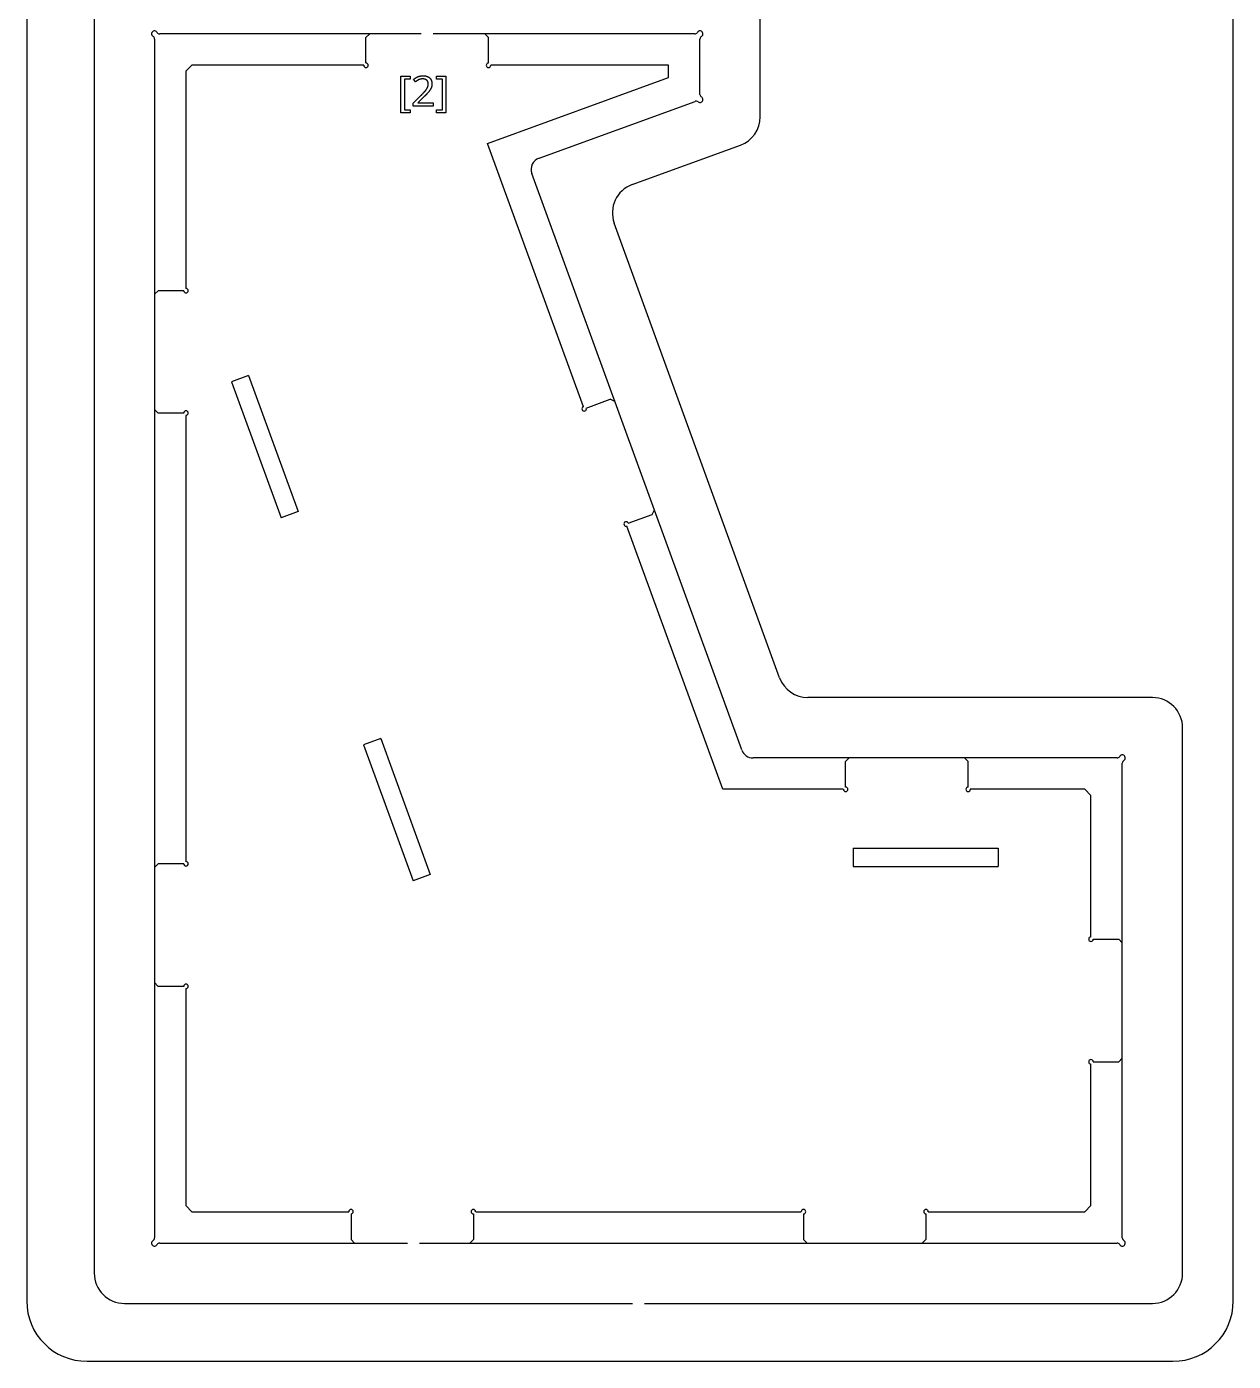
# Model space of a CAD drawing. Header units: millimetres. Extents: x 0 to 201, y 0 to 341.
# Drawn here: x 0 to 100, y 0 to 110.6 of the extents above; entities that cross this region are included whole.
import ezdxf

# ---------------------------------------------------------------- set-up
doc = ezdxf.new("R2010")
doc.units = ezdxf.units.MM
for name, color, linetype in [('Sketch', 7, 'CONTINUOUS'), ('Sketch002', 7, 'CONTINUOUS'), ('Sketch012', 7, 'CONTINUOUS')]:
    doc.layers.add(name, color=color, linetype=linetype)

msp = doc.modelspace()

# ---------------------------------------------------------------- linework, layer by layer
at = {"layer": 'Sketch'}
for p, q in [((0, 165), (0, 5)), ((100, 5), (100, 165)), ((5, 0), (95, 0))]:
    msp.add_line(p, q, dxfattribs=at)
for centre, start, end in [((5, 5), 180, -90), ((95, 5), -90, 0)]:
    msp.add_arc(centre, 5, start, end, dxfattribs=at)
at = {"layer": 'Sketch002'}
for p, q in [((5.6, 112.5), (5.6, 7.3)), ((60.8, 103.13), (60.8, 112.5)), ((10.6, 109.57), (10.6, 10.23)), ((32.7, 110), (11.03, 110)), ((28.43, 110), (28.12, 109.7)), ((28.12, 107.59), (28.12, 109.7)), ((55.37, 110), (33.7, 110)), ((38.27, 109.7), (37.98, 110)), ((38.27, 107.59), (38.27, 109.7)), ((55.8, 104.99), (55.8, 109.57)), ((13.7, 107.4), (13.2, 106.9)), ((27.94, 107.4), (13.7, 107.4)), ((53.2, 107.4), (38.46, 107.4)), ((53.2, 106.38), (53.2, 107.4)), ((13.2, 106.9), (13.2, 88.91)), ((38.2, 100.92), (53.2, 106.38)), ((42.47, 99.71), (55.39, 104.41)), ((46.14, 79.11), (38.2, 100.92)), ((50.19, 97.52), (59.16, 100.78)), ((59.26, 50.66), (41.87, 98.43)), ((62.4, 56.64), (48.69, 94.31)), ((10.9, 88.72), (10.6, 88.42)), ((13.01, 88.72), (10.9, 88.72)), ((18.39, 81.69), (16.98, 81.17)), ((16.98, 81.17), (21.08, 69.9)), ((18.39, 81.69), (22.5, 70.41)), ((46.38, 78.99), (48.37, 79.72)), ((48.75, 79.54), (48.37, 79.72)), ((10.6, 78.88), (10.9, 78.58)), ((13.01, 78.58), (10.9, 78.58)), ((13.2, 78.39), (13.2, 41.41)), ((22.5, 70.41), (21.08, 69.9)), ((49.85, 69.46), (51.84, 70.18)), ((51.84, 70.18), (52.02, 70.56)), ((57.68, 47.4), (49.74, 69.22)), ((93.3, 55), (64.75, 55)), ((95.8, 7.3), (95.8, 52.5)), ((29.34, 51.62), (27.92, 51.1)), ((27.92, 51.1), (32.02, 39.83)), ((29.34, 51.62), (33.44, 40.34)), ((90.37, 50), (60.2, 50)), ((68.17, 50), (67.87, 49.7)), ((78.02, 49.7), (77.72, 50)), ((67.87, 47.59), (67.87, 49.7)), ((78.02, 47.59), (78.02, 49.7)), ((90.8, 10.23), (90.8, 49.57)), ((67.68, 47.4), (57.68, 47.4)), ((87.7, 47.4), (78.2, 47.4)), ((88.2, 46.9), (87.7, 47.4)), ((88.2, 35.16), (88.2, 46.9)), ((68.5, 42.51), (68.5, 41)), ((68.5, 42.51), (80.5, 42.51)), ((80.5, 42.51), (80.5, 41)), ((10.9, 41.23), (10.6, 40.92)), ((13.01, 41.23), (10.9, 41.23)), ((68.5, 41), (80.5, 41)), ((33.44, 40.34), (32.02, 39.83)), ((88.39, 34.98), (90.5, 34.98)), ((90.8, 34.67), (90.5, 34.98)), ((10.6, 31.38), (10.9, 31.07)), ((13.01, 31.07), (10.9, 31.07)), ((13.2, 30.89), (13.2, 12.9)), ((88.2, 12.9), (88.2, 24.64)), ((88.39, 24.82), (90.5, 24.82)), ((90.5, 24.82), (90.8, 25.12)), ((13.2, 12.9), (13.7, 12.4)), ((13.7, 12.4), (26.69, 12.4)), ((26.88, 12.21), (26.88, 10.1)), ((37.02, 12.21), (37.02, 10.1)), ((37.21, 12.4), (64.19, 12.4)), ((64.38, 12.21), (64.38, 10.1)), ((74.53, 12.21), (74.53, 10.1)), ((74.71, 12.4), (87.7, 12.4)), ((87.7, 12.4), (88.2, 12.9)), ((26.88, 10.1), (27.18, 9.8)), ((36.73, 9.8), (37.02, 10.1)), ((64.38, 10.1), (64.67, 9.8)), ((74.22, 9.8), (74.53, 10.1)), ((11.03, 9.8), (31.56, 9.8)), ((32.56, 9.8), (90.37, 9.8)), ((8.1, 4.8), (50.2, 4.8)), ((51.2, 4.8), (93.3, 4.8))]:
    msp.add_line(p, q, dxfattribs=at)
for centre, radius, start, end in [((10.6, 110), 0.25, 30, -120), ((10.35, 109.57), 0.25, 0, 60), ((11.03, 110.25), 0.25, -150, -90), ((55.37, 110.25), 0.25, -90, -30), ((55.8, 110), 0.25, -60, 150), ((56.05, 109.57), 0.25, 120, 180), ((28.12, 107.4), 0.187, 180, 0), ((28.12, 107.4), 0.187, 0, 90), ((38.27, 107.4), 0.187, 90, 180), ((38.27, 107.4), 0.187, 180, 0), ((55.48, 104.18), 0.25, 50, 110), ((55.8, 104.56), 0.25, -130, 60), ((56.05, 104.99), 0.25, 180, -120), ((58.3, 103.13), 2.5, -70, 0), ((42.81, 98.77), 1, 110, -160), ((51.04, 95.17), 2.5, 110, -160), ((13.2, 88.72), 0.187, 180, -90), ((13.2, 88.72), 0.187, -90, 90), ((13.2, 78.58), 0.187, 90, 180), ((13.2, 78.58), 0.187, -90, 90), ((46.2, 78.93), 0.187, 110, -70), ((46.2, 78.93), 0.187, -70, 20), ((49.68, 69.39), 0.187, 110, -70), ((49.68, 69.39), 0.187, 20, 110), ((64.75, 57.5), 2.5, -160, -90), ((93.3, 52.5), 2.5, 0, 90), ((60.2, 51), 1, -160, -90), ((90.37, 50.25), 0.25, -90, -30), ((90.8, 50), 0.25, -60, 150), ((91.05, 49.57), 0.25, 120, 180), ((67.87, 47.4), 0.187, 0, 90), ((78.02, 47.4), 0.187, 90, 180), ((67.87, 47.4), 0.187, 180, 0), ((78.02, 47.4), 0.187, 180, 0), ((13.2, 41.23), 0.187, 180, -90), ((13.2, 41.23), 0.187, -90, 90), ((88.2, 34.98), 0.187, 90, -90), ((88.2, 34.98), 0.187, -90, 0), ((13.2, 31.07), 0.187, 90, 180), ((13.2, 31.07), 0.187, -90, 90), ((88.2, 24.82), 0.187, 90, -90), ((88.2, 24.82), 0.187, 0, 90), ((26.88, 12.4), 0.187, 0, -180), ((26.88, 12.4), 0.187, -90, 0), ((37.02, 12.4), 0.187, 0, -180), ((37.02, 12.4), 0.187, -180, -90), ((64.38, 12.4), 0.187, 0, 180), ((64.38, 12.4), 0.187, -90, 0), ((74.53, 12.4), 0.187, 0, 180), ((74.53, 12.4), 0.187, 180, -90), ((10.6, 9.8), 0.25, 120, -30), ((10.35, 10.23), 0.25, -60, 0), ((90.8, 9.8), 0.25, -150, 60), ((91.05, 10.23), 0.25, 180, -120), ((11.03, 9.55), 0.25, 90, 150), ((90.37, 9.55), 0.25, 30, 90), ((8.1, 7.3), 2.5, -180, -90), ((93.3, 7.3), 2.5, -90, 0)]:
    msp.add_arc(centre, radius, start, end, dxfattribs=at)
at = {"layer": 'Sketch012'}
for p, q in [((31, 103.45), (31, 106.5)), ((31, 106.5), (31.78, 106.5)), ((31.78, 106.25), (31.3, 106.25)), ((31.3, 106.25), (31.3, 103.7)), ((31.78, 106.5), (31.78, 106.25)), ((32.23, 106.03), (32.07, 106.24)), ((33.97, 106.25), (33.97, 106.5)), ((33.97, 106.5), (34.75, 106.5)), ((34.45, 106.25), (33.97, 106.25)), ((34.45, 103.7), (34.45, 106.25)), ((34.75, 106.5), (34.75, 103.45)), ((32.04, 104.26), (32.7, 104.92)), ((32.04, 104), (32.04, 104.26)), ((33.69, 104), (32.04, 104)), ((32.95, 104.81), (32.43, 104.29)), ((32.43, 104.29), (32.43, 104.28)), ((32.43, 104.28), (33.69, 104.28)), ((33.69, 104.28), (33.69, 104)), ((31.78, 103.45), (31, 103.45)), ((31.3, 103.7), (31.78, 103.7)), ((31.78, 103.7), (31.78, 103.45)), ((33.97, 103.7), (34.45, 103.7)), ((33.97, 103.45), (33.97, 103.7)), ((34.75, 103.45), (33.97, 103.45))]:
    msp.add_line(p, q, dxfattribs=at)
for points in [[(32.07, 106.24), (32.22, 106.36), (32.41, 106.45)], [(32.51, 106.21), (32.38, 106.15), (32.23, 106.03)], [(32.41, 106.45), (32.6, 106.53), (32.84, 106.53)], [(32.84, 106.27), (32.65, 106.27), (32.51, 106.21)], [(32.84, 106.53), (33.19, 106.53), (33.39, 106.36)], [(33.15, 106.17), (33.03, 106.27), (32.84, 106.27)], [(33.39, 106.36), (33.59, 106.18), (33.59, 105.87)], [(32.7, 104.92), (32.88, 105.11), (33.01, 105.25)], [(33.29, 105.16), (33.14, 105), (32.95, 104.81)], [(33.01, 105.25), (33.14, 105.4), (33.21, 105.54)], [(33.28, 105.85), (33.28, 106.06), (33.15, 106.17)], [(33.21, 105.54), (33.28, 105.68), (33.28, 105.85)], [(33.51, 105.5), (33.43, 105.33), (33.29, 105.16)], [(33.59, 105.87), (33.59, 105.67), (33.51, 105.5)]]:
    msp.add_open_spline(points, degree=2, dxfattribs=at)

doc.saveas('drawing.dxf')
